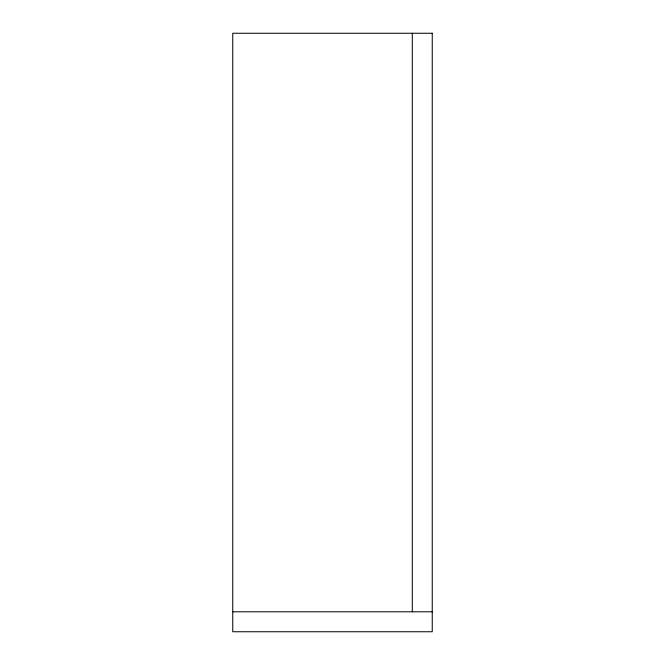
<?xml version="1.0" encoding="UTF-8"?>
<svg xmlns="http://www.w3.org/2000/svg" width="665" height="665" viewBox="0 0 665 665"><rect width="100%" height="100%" fill="white"/><g stroke="black" fill="none" stroke-linecap="round" stroke-linejoin="round"><path stroke-width="1" d="M232.75 611.8L432.25 611.8M412.3 33.25L412.3 611.8M432.25 33.25L232.75 33.25L232.75 631.75L432.25 631.75L432.25 33.25"/></g></svg>
